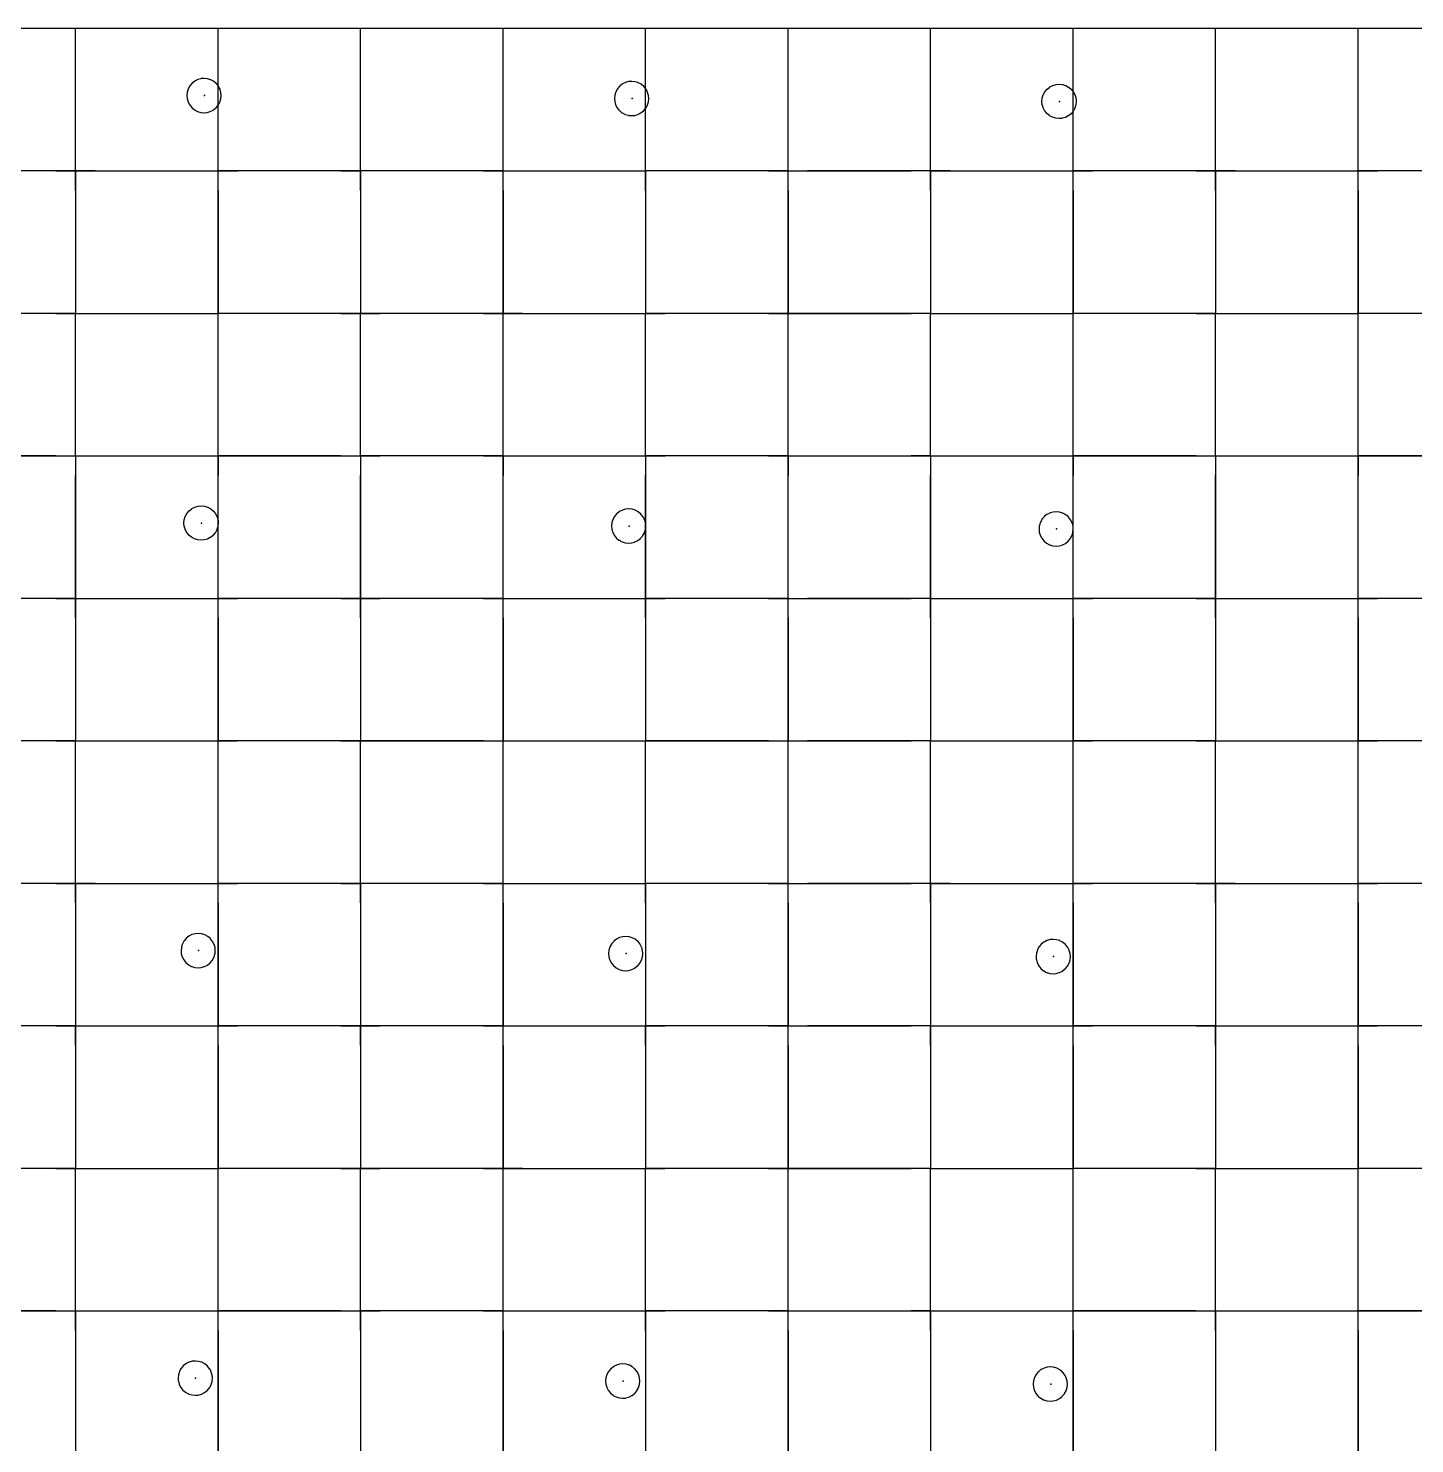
# Model space of a CAD drawing. Header units: metres. Extents: x 0 to 438, y -24 to 612.
# Drawn here: x 87 to 174.6, y 513.6 to 603 of the extents above; entities that cross this region are included whole.
import ezdxf

# ---------------------------------------------------------------- set-up
doc = ezdxf.new("R2010")
doc.units = ezdxf.units.M
doc.layers.add('LAYER_01_CUT', color=7, linetype='Continuous')
doc.layers.add('LAYER_04_GRID', color=7, linetype='Continuous')

msp = doc.modelspace()

# ---------------------------------------------------------------- linework, layer by layer
at = {"layer": 'LAYER_01_CUT'}
for points in [[(81, 603), (88.766, 603), (90, 603), (97.766, 603), (99, 603), (106.766, 603), (108, 603), (115.766, 603), (117, 603), (124.766, 603), (126, 603), (133.766, 603), (135, 603), (142.766, 603), (144, 603), (151.766, 603), (153, 603), (160.766, 603), (162, 603), (169.766, 603), (171, 603), (178.766, 603)], [(90, 595.234), (90, 603)], [(90, 601.766), (90, 603)], [(99, 595.234), (99, 603)], [(99, 601.766), (99, 603)], [(108, 595.234), (108, 603)], [(108, 601.766), (108, 603)], [(117, 595.234), (117, 603)], [(117, 601.766), (117, 603)], [(126, 595.234), (126, 603)], [(126, 601.766), (126, 603)], [(135, 595.234), (135, 603)], [(135, 601.766), (135, 603)], [(144, 595.234), (144, 603)], [(144, 601.766), (144, 603)], [(153, 595.234), (153, 603)], [(153, 601.766), (153, 603)], [(162, 595.234), (162, 603)], [(162, 601.766), (162, 603)], [(171, 595.234), (171, 603)], [(171, 601.766), (171, 603)], [(90, 594), (90, 601.766)], [(99, 594), (99, 601.766)], [(108, 594), (108, 601.766)], [(117, 594), (117, 601.766)], [(126, 594), (126, 601.766)], [(135, 594), (135, 601.766)], [(144, 594), (144, 601.766)], [(153, 594), (153, 601.766)], [(162, 594), (162, 601.766)], [(171, 594), (171, 601.766)], [(97.121, 599.172), (97.119, 599.164), (97.059, 598.968), (97.058, 598.96), (97.037, 598.761), (97.038, 598.753), (97.054, 598.567), (97.056, 598.559), (97.109, 598.367), (97.113, 598.359), (97.205, 598.174), (97.211, 598.167), (97.341, 598.001), (97.348, 597.995), (97.51, 597.859), (97.518, 597.855), (97.702, 597.755), (97.71, 597.752), (97.906, 597.692), (97.915, 597.691), (98.113, 597.67), (98.121, 597.671), (98.308, 597.687), (98.316, 597.689), (98.507, 597.742), (98.515, 597.746), (98.7, 597.838), (98.707, 597.844), (98.873, 597.974), (98.879, 597.981), (99.015, 598.143), (99.02, 598.151), (99.12, 598.335), (99.122, 598.343), (99.183, 598.539), (99.184, 598.548), (99.204, 598.746), (99.203, 598.754), (99.188, 598.941), (99.186, 598.949), (99.133, 599.141), (99.129, 599.148), (99.036, 599.333), (99.031, 599.34), (98.9, 599.506), (98.893, 599.512), (98.731, 599.649), (98.724, 599.653), (98.539, 599.753), (98.531, 599.755), (98.335, 599.816), (98.327, 599.817), (98.128, 599.837), (98.12, 599.836), (97.933, 599.821), (97.925, 599.819), (97.734, 599.766), (97.726, 599.762), (97.541, 599.669), (97.534, 599.664), (97.368, 599.533), (97.362, 599.526), (97.226, 599.364), (97.222, 599.357), (97.121, 599.172)], [(124.367, 599.346), (124.362, 599.34), (124.225, 599.178), (124.221, 599.17), (124.121, 598.986), (124.118, 598.978), (124.058, 598.782), (124.057, 598.773), (124.037, 598.575), (124.037, 598.567), (124.053, 598.38), (124.055, 598.372), (124.108, 598.18), (124.112, 598.173), (124.205, 597.988), (124.21, 597.981), (124.341, 597.815), (124.348, 597.809), (124.509, 597.672), (124.517, 597.668), (124.702, 597.568), (124.71, 597.566), (124.906, 597.505), (124.914, 597.504), (125.112, 597.484), (125.12, 597.485), (125.307, 597.5), (125.315, 597.502), (125.507, 597.555), (125.514, 597.559), (125.7, 597.652), (125.707, 597.657), (125.873, 597.788), (125.878, 597.795), (126.015, 597.957), (126.019, 597.964), (126.119, 598.149), (126.122, 598.157), (126.182, 598.353), (126.183, 598.361), (126.203, 598.56), (126.203, 598.568), (126.187, 598.754), (126.185, 598.762), (126.132, 598.954), (126.128, 598.962), (126.035, 599.147), (126.03, 599.154), (125.899, 599.32), (125.893, 599.326), (125.731, 599.462), (125.723, 599.466), (125.539, 599.566), (125.53, 599.569), (125.334, 599.629), (125.326, 599.63), (125.128, 599.651), (125.12, 599.65), (124.933, 599.634), (124.925, 599.632), (124.733, 599.579), (124.726, 599.575), (124.54, 599.483), (124.534, 599.477), (124.367, 599.346)], [(152.699, 597.465), (152.514, 597.373), (152.506, 597.369), (152.315, 597.316), (152.307, 597.314), (152.12, 597.298), (152.112, 597.297), (151.913, 597.318), (151.905, 597.319), (151.709, 597.379), (151.701, 597.382), (151.516, 597.482), (151.509, 597.486), (151.347, 597.622), (151.34, 597.628), (151.21, 597.794), (151.204, 597.801), (151.111, 597.986), (151.107, 597.994), (151.054, 598.186), (151.052, 598.194), (151.037, 598.381), (151.036, 598.388), (151.057, 598.587), (151.057, 598.595), (151.118, 598.791), (151.12, 598.799), (151.22, 598.984), (151.225, 598.991), (151.361, 599.153), (151.367, 599.16), (151.533, 599.291), (151.54, 599.296), (151.725, 599.389), (151.733, 599.393), (151.924, 599.446), (151.932, 599.448), (152.119, 599.463), (152.127, 599.464), (152.325, 599.444), (152.334, 599.443), (152.53, 599.383), (152.538, 599.38), (152.722, 599.28), (152.73, 599.276), (152.892, 599.139), (152.899, 599.133), (153.029, 598.967), (153.035, 598.96), (153.127, 598.775), (153.131, 598.768), (153.184, 598.576), (153.187, 598.568), (153.202, 598.381), (153.203, 598.373), (153.182, 598.175), (153.181, 598.167), (153.121, 597.97), (153.119, 597.962), (153.018, 597.778), (153.014, 597.77), (152.878, 597.608), (152.872, 597.602), (152.706, 597.471), (152.699, 597.465)], [(91.234, 594), (90, 594), (90, 595.234)], [(100.234, 585), (99, 585), (99, 586.234), (99, 594), (99, 595.234)], [(109.234, 594), (108, 594), (108, 595.234)], [(118.234, 585), (117, 585), (117, 586.234), (117, 594), (117, 595.234)], [(127.234, 594), (126, 594), (126, 595.234)], [(136.234, 585), (135, 585), (135, 586.234), (135, 594), (135, 595.234)], [(145.234, 594), (144, 594), (144, 595.234)], [(154.234, 585), (153, 585), (153, 586.234), (153, 594), (153, 595.234)], [(163.234, 594), (162, 594), (162, 595.234)], [(172.234, 585), (171, 585), (171, 586.234), (171, 594), (171, 595.234)], [(88.766, 594), (81, 594)], [(90, 594), (82.234, 594)], [(88.766, 594), (90, 594)], [(90, 592.766), (90, 594)], [(90, 594), (90, 586.234)], [(90, 594), (97.766, 594)], [(91.234, 594), (99, 594)], [(97.766, 594), (99, 594)], [(106.766, 594), (99, 594)], [(99, 592.766), (99, 594)], [(99, 594), (100.234, 594)], [(108, 594), (100.234, 594)], [(106.766, 594), (108, 594)], [(115.766, 594), (108, 594)], [(108, 592.766), (108, 594)], [(108, 594), (108, 586.234)], [(117, 594), (109.234, 594)], [(115.766, 594), (117, 594)], [(117, 592.766), (117, 594)], [(117, 594), (118.234, 594)], [(117, 594), (124.766, 594)], [(118.234, 594), (126, 594)], [(124.766, 594), (126, 594)], [(133.766, 594), (126, 594)], [(126, 592.766), (126, 594)], [(126, 594), (126, 586.234)], [(135, 594), (127.234, 594)], [(133.766, 594), (135, 594)], [(135, 592.766), (135, 594)], [(135, 594), (136.234, 594)], [(135, 594), (142.766, 594)], [(144, 594), (136.234, 594)], [(144, 594), (142.766, 594)], [(144, 592.766), (144, 594)], [(144, 594), (144, 586.234)], [(144, 594), (151.766, 594)], [(145.234, 594), (153, 594)], [(151.766, 594), (153, 594)], [(160.766, 594), (153, 594)], [(153, 592.766), (153, 594)], [(153, 594), (154.234, 594)], [(162, 594), (154.234, 594)], [(160.766, 594), (162, 594)], [(162, 592.766), (162, 594)], [(162, 594), (162, 586.234)], [(162, 594), (169.766, 594)], [(163.234, 594), (171, 594)], [(169.766, 594), (171, 594)], [(178.766, 594), (171, 594)], [(171, 592.766), (171, 594)], [(171, 594), (172.234, 594)], [(180, 594), (172.234, 594)], [(90, 592.766), (90, 585)], [(99, 592.766), (99, 585)], [(108, 592.766), (108, 585)], [(117, 592.766), (117, 585)], [(126, 592.766), (126, 585)], [(135, 592.766), (135, 585)], [(144, 592.766), (144, 585)], [(153, 592.766), (153, 585)], [(162, 592.766), (162, 585)], [(171, 592.766), (171, 585)], [(90, 586.234), (90, 585), (91.234, 585)], [(108, 586.234), (108, 585), (109.234, 585)], [(126, 586.234), (126, 585), (127.234, 585)], [(144, 586.234), (144, 585), (145.234, 585)], [(162, 586.234), (162, 585), (163.234, 585)], [(88.766, 585), (81, 585)], [(90, 585), (82.234, 585)], [(88.766, 585), (90, 585)], [(90, 577.234), (90, 585)], [(90, 583.766), (90, 585)], [(90, 585), (97.766, 585)], [(91.234, 585), (99, 585)], [(97.766, 585), (99, 585)], [(106.766, 585), (99, 585)], [(99, 577.234), (99, 585)], [(99, 583.766), (99, 585)], [(108, 585), (100.234, 585)], [(106.766, 585), (108, 585)], [(115.766, 585), (108, 585)], [(108, 577.234), (108, 585)], [(108, 583.766), (108, 585)], [(117, 585), (109.234, 585)], [(115.766, 585), (117, 585)], [(117, 577.234), (117, 585)], [(117, 583.766), (117, 585)], [(117, 585), (124.766, 585)], [(118.234, 585), (126, 585)], [(124.766, 585), (126, 585)], [(133.766, 585), (126, 585)], [(126, 577.234), (126, 585)], [(126, 583.766), (126, 585)], [(135, 585), (127.234, 585)], [(133.766, 585), (135, 585)], [(135, 577.234), (135, 585)], [(135, 583.766), (135, 585)], [(135, 585), (142.766, 585)], [(144, 585), (136.234, 585)], [(144, 585), (142.766, 585)], [(144, 577.234), (144, 585)], [(144, 583.766), (144, 585)], [(144, 585), (151.766, 585)], [(145.234, 585), (153, 585)], [(151.766, 585), (153, 585)], [(160.766, 585), (153, 585)], [(153, 577.234), (153, 585)], [(153, 583.766), (153, 585)], [(162, 585), (154.234, 585)], [(160.766, 585), (162, 585)], [(162, 577.234), (162, 585)], [(162, 583.766), (162, 585)], [(162, 585), (169.766, 585)], [(163.234, 585), (171, 585)], [(169.766, 585), (171, 585)], [(178.766, 585), (171, 585)], [(171, 577.234), (171, 585)], [(171, 583.766), (171, 585)], [(180, 585), (172.234, 585)], [(90, 576), (90, 583.766)], [(99, 576), (99, 583.766)], [(108, 576), (108, 583.766)], [(117, 576), (117, 583.766)], [(126, 576), (126, 583.766)], [(135, 576), (135, 583.766)], [(144, 576), (144, 583.766)], [(153, 576), (153, 583.766)], [(162, 576), (162, 583.766)], [(171, 576), (171, 583.766)], [(82.234, 576), (90, 576), (90, 577.234)], [(90, 568.234), (90, 567), (90, 559.234), (90, 558), (91.234, 558), (99, 558), (99, 559.234), (99, 567), (99, 568.234), (99, 576), (99, 577.234)], [(100.234, 576), (108, 576), (108, 577.234)], [(108, 568.234), (108, 567), (108, 559.234), (108, 558), (109.234, 558), (117, 558), (117, 559.234), (117, 567), (117, 568.234), (117, 576), (117, 577.234)], [(118.234, 576), (126, 576), (126, 577.234)], [(126, 568.234), (126, 567), (126, 559.234), (126, 558), (127.234, 558), (135, 558), (135, 559.234), (135, 567), (135, 568.234), (135, 576), (135, 577.234)], [(136.234, 576), (144, 576), (144, 577.234)], [(144, 568.234), (144, 567), (144, 559.234), (144, 558), (145.234, 558), (153, 558), (153, 559.234), (153, 567), (153, 568.234), (153, 576), (153, 577.234)], [(154.234, 576), (162, 576), (162, 577.234)], [(162, 568.234), (162, 567), (162, 559.234), (162, 558), (163.234, 558), (171, 558), (171, 559.234), (171, 567), (171, 568.234), (171, 576), (171, 577.234)], [(172.234, 576), (180, 576), (180, 577.234)], [(88.766, 576), (81, 576)], [(88.766, 576), (90, 576)], [(90, 576), (90, 568.234)], [(90, 576), (90, 574.766)], [(90, 576), (91.234, 576)], [(90, 576), (97.766, 576)], [(91.234, 576), (99, 576)], [(97.766, 576), (99, 576)], [(106.766, 576), (99, 576)], [(99, 576), (99, 574.766)], [(99, 576), (100.234, 576)], [(106.766, 576), (108, 576)], [(115.766, 576), (108, 576)], [(108, 576), (108, 568.234)], [(108, 576), (108, 574.766)], [(108, 576), (109.234, 576)], [(117, 576), (109.234, 576)], [(115.766, 576), (117, 576)], [(117, 576), (117, 574.766)], [(117, 576), (118.234, 576)], [(117, 576), (124.766, 576)], [(124.766, 576), (126, 576)], [(133.766, 576), (126, 576)], [(126, 576), (126, 568.234)], [(126, 576), (126, 574.766)], [(126, 576), (127.234, 576)], [(135, 576), (127.234, 576)], [(133.766, 576), (135, 576)], [(135, 576), (135, 574.766)], [(135, 576), (136.234, 576)], [(135, 576), (142.766, 576)], [(144, 576), (142.766, 576)], [(144, 576), (144, 568.234)], [(144, 576), (144, 574.766)], [(144, 576), (145.234, 576)], [(144, 576), (151.766, 576)], [(145.234, 576), (153, 576)], [(151.766, 576), (153, 576)], [(160.766, 576), (153, 576)], [(153, 576), (153, 574.766)], [(153, 576), (154.234, 576)], [(160.766, 576), (162, 576)], [(162, 576), (162, 568.234)], [(162, 576), (162, 574.766)], [(162, 576), (163.234, 576)], [(162, 576), (169.766, 576)], [(163.234, 576), (171, 576)], [(169.766, 576), (171, 576)], [(178.766, 576), (171, 576)], [(171, 576), (171, 574.766)], [(171, 576), (172.234, 576)], [(90, 567), (90, 574.766)], [(99, 567), (99, 574.766)], [(108, 567), (108, 574.766)], [(117, 567), (117, 574.766)], [(126, 567), (126, 574.766)], [(135, 567), (135, 574.766)], [(144, 567), (144, 574.766)], [(153, 567), (153, 574.766)], [(162, 567), (162, 574.766)], [(171, 567), (171, 574.766)], [(98.353, 572.754), (98.537, 572.653), (98.545, 572.649), (98.707, 572.513), (98.714, 572.507), (98.844, 572.341), (98.849, 572.334), (98.942, 572.149), (98.946, 572.141), (98.999, 571.95), (99.001, 571.942), (99.017, 571.755), (99.017, 571.747), (98.997, 571.548), (98.996, 571.54), (98.936, 571.344), (98.933, 571.336), (98.833, 571.151), (98.829, 571.144), (98.693, 570.982), (98.687, 570.975), (98.521, 570.844), (98.514, 570.839), (98.329, 570.746), (98.321, 570.742), (98.129, 570.689), (98.121, 570.687), (97.934, 570.672), (97.927, 570.671), (97.728, 570.692), (97.72, 570.692), (97.524, 570.753), (97.516, 570.755), (97.331, 570.855), (97.324, 570.86), (97.162, 570.996), (97.155, 571.002), (97.024, 571.168), (97.019, 571.175), (96.926, 571.36), (96.922, 571.368), (96.869, 571.559), (96.867, 571.567), (96.852, 571.754), (96.851, 571.762), (96.871, 571.96), (96.872, 571.969), (96.932, 572.165), (96.935, 572.173), (97.035, 572.357), (97.039, 572.365), (97.176, 572.527), (97.182, 572.534), (97.348, 572.664), (97.355, 572.67), (97.54, 572.762), (97.547, 572.766), (97.739, 572.819), (97.747, 572.821), (97.934, 572.837), (97.942, 572.838), (98.14, 572.817), (98.149, 572.816), (98.345, 572.756), (98.353, 572.754)], [(125.996, 571.354), (125.996, 571.362), (126.017, 571.56), (126.016, 571.568), (126.001, 571.755), (125.999, 571.763), (125.946, 571.955), (125.942, 571.962), (125.849, 572.147), (125.843, 572.154), (125.713, 572.321), (125.706, 572.326), (125.544, 572.463), (125.536, 572.467), (125.352, 572.567), (125.344, 572.57), (125.148, 572.63), (125.14, 572.631), (124.941, 572.651), (124.933, 572.651), (124.746, 572.635), (124.738, 572.633), (124.547, 572.58), (124.539, 572.576), (124.354, 572.483), (124.347, 572.478), (124.181, 572.347), (124.175, 572.34), (124.039, 572.179), (124.035, 572.171), (123.934, 571.986), (123.932, 571.978), (123.872, 571.782), (123.871, 571.774), (123.85, 571.575), (123.851, 571.568), (123.866, 571.381), (123.869, 571.373), (123.922, 571.181), (123.925, 571.173), (124.018, 570.988), (124.024, 570.981), (124.154, 570.815), (124.161, 570.81), (124.323, 570.673), (124.331, 570.669), (124.515, 570.569), (124.523, 570.566), (124.719, 570.506), (124.727, 570.505), (124.926, 570.485), (124.934, 570.485), (125.121, 570.501), (125.129, 570.503), (125.32, 570.556), (125.328, 570.56), (125.513, 570.653), (125.52, 570.658), (125.686, 570.789), (125.692, 570.795), (125.828, 570.957), (125.833, 570.965), (125.933, 571.149), (125.935, 571.158), (125.996, 571.354)], [(150.925, 570.987), (151.018, 570.802), (151.023, 570.795), (151.154, 570.629), (151.16, 570.623), (151.322, 570.487), (151.33, 570.482), (151.514, 570.382), (151.523, 570.38), (151.719, 570.319), (151.727, 570.319), (151.925, 570.298), (151.933, 570.299), (152.12, 570.314), (152.128, 570.317), (152.32, 570.37), (152.327, 570.373), (152.513, 570.466), (152.519, 570.472), (152.686, 570.602), (152.691, 570.609), (152.828, 570.771), (152.832, 570.778), (152.932, 570.963), (152.935, 570.971), (152.995, 571.167), (152.996, 571.175), (153.016, 571.374), (153.016, 571.382), (153, 571.569), (152.998, 571.577), (152.945, 571.768), (152.941, 571.776), (152.848, 571.961), (152.843, 571.968), (152.712, 572.134), (152.705, 572.14), (152.544, 572.276), (152.536, 572.28), (152.351, 572.381), (152.343, 572.383), (152.147, 572.443), (152.139, 572.444), (151.94, 572.465), (151.933, 572.464), (151.746, 572.449), (151.738, 572.446), (151.546, 572.393), (151.538, 572.389), (151.353, 572.297), (151.346, 572.291), (151.18, 572.161), (151.175, 572.154), (151.038, 571.992), (151.034, 571.984), (150.934, 571.8), (150.931, 571.792), (150.871, 571.596), (150.87, 571.587), (150.85, 571.389), (150.85, 571.381), (150.866, 571.194), (150.868, 571.186), (150.921, 570.995), (150.925, 570.987)], [(88.766, 567), (81, 567)], [(90, 567), (82.234, 567)], [(88.766, 567), (90, 567)], [(90, 565.766), (90, 567)], [(90, 567), (91.234, 567)], [(90, 567), (97.766, 567)], [(91.234, 567), (99, 567)], [(97.766, 567), (99, 567)], [(106.766, 567), (99, 567)], [(99, 565.766), (99, 567)], [(99, 567), (100.234, 567)], [(108, 567), (100.234, 567)], [(106.766, 567), (108, 567)], [(115.766, 567), (108, 567)], [(108, 565.766), (108, 567)], [(108, 567), (109.234, 567)], [(117, 567), (109.234, 567)], [(115.766, 567), (117, 567)], [(117, 565.766), (117, 567)], [(117, 567), (118.234, 567)], [(117, 567), (124.766, 567)], [(118.234, 567), (126, 567)], [(124.766, 567), (126, 567)], [(133.766, 567), (126, 567)], [(126, 565.766), (126, 567)], [(126, 567), (127.234, 567)], [(135, 567), (127.234, 567)], [(133.766, 567), (135, 567)], [(135, 565.766), (135, 567)], [(135, 567), (136.234, 567)], [(135, 567), (142.766, 567)], [(144, 567), (136.234, 567)], [(144, 567), (142.766, 567)], [(144, 565.766), (144, 567)], [(144, 567), (145.234, 567)], [(144, 567), (151.766, 567)], [(145.234, 567), (153, 567)], [(151.766, 567), (153, 567)], [(160.766, 567), (153, 567)], [(153, 565.766), (153, 567)], [(153, 567), (154.234, 567)], [(162, 567), (154.234, 567)], [(160.766, 567), (162, 567)], [(162, 565.766), (162, 567)], [(162, 567), (163.234, 567)], [(162, 567), (169.766, 567)], [(163.234, 567), (171, 567)], [(169.766, 567), (171, 567)], [(178.766, 567), (171, 567)], [(171, 565.766), (171, 567)], [(171, 567), (172.234, 567)], [(180, 567), (172.234, 567)], [(90, 565.766), (90, 558)], [(99, 565.766), (99, 558)], [(108, 565.766), (108, 558)], [(117, 565.766), (117, 558)], [(126, 565.766), (126, 558)], [(135, 565.766), (135, 558)], [(144, 565.766), (144, 558)], [(153, 565.766), (153, 558)], [(162, 565.766), (162, 558)], [(171, 565.766), (171, 558)], [(88.766, 558), (81, 558)], [(90, 558), (82.234, 558)], [(88.766, 558), (90, 558)], [(90, 550.234), (90, 558)], [(90, 556.766), (90, 558)], [(90, 558), (97.766, 558)], [(97.766, 558), (99, 558)], [(106.766, 558), (99, 558)], [(99, 550.234), (99, 558)], [(99, 556.766), (99, 558)], [(99, 558), (100.234, 558)], [(108, 558), (100.234, 558)], [(106.766, 558), (108, 558)], [(115.766, 558), (108, 558)], [(108, 550.234), (108, 558)], [(108, 556.766), (108, 558)], [(115.766, 558), (117, 558)], [(117, 550.234), (117, 558)], [(117, 556.766), (117, 558)], [(117, 558), (118.234, 558)], [(117, 558), (124.766, 558)], [(118.234, 558), (126, 558)], [(124.766, 558), (126, 558)], [(133.766, 558), (126, 558)], [(126, 550.234), (126, 558)], [(126, 556.766), (126, 558)], [(133.766, 558), (135, 558)], [(135, 550.234), (135, 558)], [(135, 556.766), (135, 558)], [(135, 558), (136.234, 558)], [(135, 558), (142.766, 558)], [(144, 558), (136.234, 558)], [(144, 558), (142.766, 558)], [(144, 550.234), (144, 558)], [(144, 556.766), (144, 558)], [(144, 558), (151.766, 558)], [(151.766, 558), (153, 558)], [(160.766, 558), (153, 558)], [(153, 550.234), (153, 558)], [(153, 556.766), (153, 558)], [(153, 558), (154.234, 558)], [(162, 558), (154.234, 558)], [(160.766, 558), (162, 558)], [(162, 550.234), (162, 558)], [(162, 556.766), (162, 558)], [(162, 558), (169.766, 558)], [(169.766, 558), (171, 558)], [(178.766, 558), (171, 558)], [(171, 550.234), (171, 558)], [(171, 556.766), (171, 558)], [(171, 558), (172.234, 558)], [(180, 558), (172.234, 558)], [(90, 549), (90, 556.766)], [(99, 549), (99, 556.766)], [(108, 549), (108, 556.766)], [(117, 549), (117, 556.766)], [(126, 549), (126, 556.766)], [(135, 549), (135, 556.766)], [(144, 549), (144, 556.766)], [(153, 549), (153, 556.766)], [(162, 549), (162, 556.766)], [(171, 549), (171, 556.766)], [(91.234, 549), (90, 549), (90, 550.234)], [(100.234, 531), (99, 531), (99, 532.234), (99, 540), (99, 541.234), (99, 549), (99, 550.234)], [(109.234, 549), (108, 549), (108, 550.234)], [(118.234, 531), (117, 531), (117, 532.234), (117, 540), (117, 541.234), (117, 549), (117, 550.234)], [(127.234, 549), (126, 549), (126, 550.234)], [(136.234, 531), (135, 531), (135, 532.234), (135, 540), (135, 541.234), (135, 549), (135, 550.234)], [(145.234, 549), (144, 549), (144, 550.234)], [(154.234, 531), (153, 531), (153, 532.234), (153, 540), (153, 541.234), (153, 549), (153, 550.234)], [(163.234, 549), (162, 549), (162, 550.234)], [(172.234, 531), (171, 531), (171, 532.234), (171, 540), (171, 541.234), (171, 549), (171, 550.234)], [(88.766, 549), (81, 549)], [(90, 549), (82.234, 549)], [(88.766, 549), (90, 549)], [(90, 547.766), (90, 549)], [(90, 549), (90, 541.234)], [(90, 549), (97.766, 549)], [(91.234, 549), (99, 549)], [(97.766, 549), (99, 549)], [(106.766, 549), (99, 549)], [(99, 547.766), (99, 549)], [(99, 549), (100.234, 549)], [(108, 549), (100.234, 549)], [(106.766, 549), (108, 549)], [(115.766, 549), (108, 549)], [(108, 547.766), (108, 549)], [(108, 549), (108, 541.234)], [(117, 549), (109.234, 549)], [(115.766, 549), (117, 549)], [(117, 547.766), (117, 549)], [(117, 549), (118.234, 549)], [(117, 549), (124.766, 549)], [(118.234, 549), (126, 549)], [(124.766, 549), (126, 549)], [(133.766, 549), (126, 549)], [(126, 547.766), (126, 549)], [(126, 549), (126, 541.234)], [(135, 549), (127.234, 549)], [(133.766, 549), (135, 549)], [(135, 547.766), (135, 549)], [(135, 549), (136.234, 549)], [(135, 549), (142.766, 549)], [(144, 549), (136.234, 549)], [(144, 549), (142.766, 549)], [(144, 547.766), (144, 549)], [(144, 549), (144, 541.234)], [(144, 549), (151.766, 549)], [(145.234, 549), (153, 549)], [(151.766, 549), (153, 549)], [(160.766, 549), (153, 549)], [(153, 547.766), (153, 549)], [(153, 549), (154.234, 549)], [(162, 549), (154.234, 549)], [(160.766, 549), (162, 549)], [(162, 547.766), (162, 549)], [(162, 549), (162, 541.234)], [(162, 549), (169.766, 549)], [(163.234, 549), (171, 549)], [(169.766, 549), (171, 549)], [(178.766, 549), (171, 549)], [(171, 547.766), (171, 549)], [(171, 549), (172.234, 549)], [(180, 549), (172.234, 549)], [(90, 547.766), (90, 540)], [(99, 547.766), (99, 540)], [(108, 547.766), (108, 540)], [(117, 547.766), (117, 540)], [(126, 547.766), (126, 540)], [(135, 547.766), (135, 540)], [(144, 547.766), (144, 540)], [(153, 547.766), (153, 540)], [(162, 547.766), (162, 540)], [(171, 547.766), (171, 540)], [(98.76, 545.142), (98.756, 545.149), (98.663, 545.335), (98.658, 545.341), (98.527, 545.508), (98.52, 545.513), (98.358, 545.65), (98.351, 545.654), (98.166, 545.754), (98.158, 545.757), (97.962, 545.817), (97.954, 545.818), (97.755, 545.838), (97.748, 545.838), (97.561, 545.822), (97.553, 545.82), (97.361, 545.767), (97.353, 545.763), (97.168, 545.67), (97.161, 545.665), (96.995, 545.534), (96.989, 545.528), (96.853, 545.366), (96.849, 545.358), (96.748, 545.174), (96.746, 545.165), (96.686, 544.969), (96.685, 544.961), (96.665, 544.763), (96.665, 544.755), (96.681, 544.568), (96.683, 544.56), (96.736, 544.368), (96.74, 544.361), (96.832, 544.175), (96.838, 544.169), (96.968, 544.002), (96.975, 543.997), (97.137, 543.86), (97.145, 543.856), (97.329, 543.756), (97.337, 543.753), (97.533, 543.693), (97.542, 543.692), (97.74, 543.672), (97.748, 543.672), (97.935, 543.688), (97.943, 543.69), (98.134, 543.743), (98.142, 543.747), (98.327, 543.84), (98.334, 543.845), (98.5, 543.976), (98.506, 543.983), (98.643, 544.144), (98.647, 544.152), (98.747, 544.336), (98.75, 544.345), (98.81, 544.541), (98.811, 544.549), (98.831, 544.748), (98.83, 544.755), (98.815, 544.942), (98.813, 544.95), (98.76, 545.142)], [(123.748, 544.987), (123.745, 544.979), (123.685, 544.783), (123.684, 544.775), (123.664, 544.576), (123.665, 544.568), (123.68, 544.381), (123.682, 544.373), (123.735, 544.182), (123.739, 544.174), (123.832, 543.989), (123.837, 543.982), (123.968, 543.816), (123.975, 543.81), (124.137, 543.674), (124.144, 543.67), (124.329, 543.569), (124.337, 543.567), (124.533, 543.507), (124.541, 543.506), (124.74, 543.485), (124.747, 543.486), (124.934, 543.501), (124.942, 543.504), (125.134, 543.557), (125.142, 543.561), (125.327, 543.653), (125.334, 543.659), (125.5, 543.789), (125.505, 543.796), (125.642, 543.958), (125.646, 543.966), (125.746, 544.15), (125.749, 544.158), (125.809, 544.354), (125.81, 544.363), (125.83, 544.561), (125.83, 544.569), (125.814, 544.756), (125.812, 544.764), (125.759, 544.955), (125.755, 544.963), (125.662, 545.148), (125.657, 545.155), (125.526, 545.321), (125.52, 545.327), (125.358, 545.463), (125.35, 545.468), (125.166, 545.568), (125.157, 545.57), (124.961, 545.631), (124.953, 545.631), (124.755, 545.652), (124.747, 545.651), (124.56, 545.636), (124.552, 545.633), (124.36, 545.58), (124.353, 545.577), (124.168, 545.484), (124.161, 545.478), (123.994, 545.348), (123.989, 545.341), (123.852, 545.179), (123.848, 545.172), (123.748, 544.987)], [(151.739, 543.299), (151.747, 543.299), (151.934, 543.315), (151.942, 543.317), (152.133, 543.37), (152.141, 543.374), (152.326, 543.467), (152.333, 543.472), (152.499, 543.603), (152.505, 543.61), (152.641, 543.771), (152.645, 543.779), (152.746, 543.964), (152.748, 543.972), (152.808, 544.168), (152.809, 544.176), (152.83, 544.375), (152.829, 544.382), (152.814, 544.569), (152.811, 544.577), (152.758, 544.769), (152.755, 544.777), (152.662, 544.962), (152.656, 544.969), (152.526, 545.135), (152.519, 545.14), (152.357, 545.277), (152.349, 545.281), (152.165, 545.381), (152.157, 545.384), (151.961, 545.444), (151.953, 545.445), (151.754, 545.465), (151.746, 545.465), (151.559, 545.449), (151.551, 545.447), (151.36, 545.394), (151.352, 545.39), (151.167, 545.297), (151.16, 545.292), (150.994, 545.161), (150.988, 545.155), (150.852, 544.993), (150.848, 544.985), (150.747, 544.801), (150.745, 544.792), (150.684, 544.596), (150.684, 544.588), (150.663, 544.39), (150.664, 544.382), (150.679, 544.195), (150.682, 544.187), (150.735, 543.995), (150.738, 543.988), (150.831, 543.803), (150.837, 543.796), (150.967, 543.629), (150.974, 543.624), (151.136, 543.487), (151.144, 543.483), (151.328, 543.383), (151.336, 543.38), (151.532, 543.32), (151.54, 543.319), (151.739, 543.299)], [(90, 541.234), (90, 540), (90, 532.234), (90, 531), (91.234, 531)], [(108, 541.234), (108, 540), (108, 532.234), (108, 531), (109.234, 531)], [(126, 541.234), (126, 540), (126, 532.234), (126, 531), (127.234, 531)], [(144, 541.234), (144, 540), (144, 532.234), (144, 531), (145.234, 531)], [(162, 541.234), (162, 540), (162, 532.234), (162, 531), (163.234, 531)], [(88.766, 540), (81, 540)], [(90, 540), (82.234, 540)], [(88.766, 540), (90, 540)], [(90, 538.766), (90, 540)], [(90, 540), (91.234, 540)], [(90, 540), (97.766, 540)], [(91.234, 540), (99, 540)], [(97.766, 540), (99, 540)], [(106.766, 540), (99, 540)], [(99, 538.766), (99, 540)], [(99, 540), (100.234, 540)], [(108, 540), (100.234, 540)], [(106.766, 540), (108, 540)], [(115.766, 540), (108, 540)], [(108, 538.766), (108, 540)], [(108, 540), (109.234, 540)], [(117, 540), (109.234, 540)], [(115.766, 540), (117, 540)], [(117, 538.766), (117, 540)], [(117, 540), (118.234, 540)], [(117, 540), (124.766, 540)], [(118.234, 540), (126, 540)], [(124.766, 540), (126, 540)], [(133.766, 540), (126, 540)], [(126, 538.766), (126, 540)], [(126, 540), (127.234, 540)], [(135, 540), (127.234, 540)], [(133.766, 540), (135, 540)], [(135, 538.766), (135, 540)], [(135, 540), (136.234, 540)], [(135, 540), (142.766, 540)], [(144, 540), (136.234, 540)], [(144, 540), (142.766, 540)], [(144, 538.766), (144, 540)], [(144, 540), (145.234, 540)], [(144, 540), (151.766, 540)], [(145.234, 540), (153, 540)], [(151.766, 540), (153, 540)], [(160.766, 540), (153, 540)], [(153, 538.766), (153, 540)], [(153, 540), (154.234, 540)], [(162, 540), (154.234, 540)], [(160.766, 540), (162, 540)], [(162, 538.766), (162, 540)], [(162, 540), (163.234, 540)], [(162, 540), (169.766, 540)], [(163.234, 540), (171, 540)], [(169.766, 540), (171, 540)], [(178.766, 540), (171, 540)], [(171, 538.766), (171, 540)], [(171, 540), (172.234, 540)], [(180, 540), (172.234, 540)], [(90, 538.766), (90, 531)], [(99, 538.766), (99, 531)], [(108, 538.766), (108, 531)], [(117, 538.766), (117, 531)], [(126, 538.766), (126, 531)], [(135, 538.766), (135, 531)], [(144, 538.766), (144, 531)], [(153, 538.766), (153, 531)], [(162, 538.766), (162, 531)], [(171, 538.766), (171, 531)], [(88.766, 531), (81, 531)], [(90, 531), (82.234, 531)], [(88.766, 531), (90, 531)], [(90, 523.234), (90, 531)], [(90, 529.766), (90, 531)], [(90, 531), (97.766, 531)], [(91.234, 531), (99, 531)], [(97.766, 531), (99, 531)], [(106.766, 531), (99, 531)], [(99, 523.234), (99, 531)], [(99, 529.766), (99, 531)], [(108, 531), (100.234, 531)], [(106.766, 531), (108, 531)], [(115.766, 531), (108, 531)], [(108, 523.234), (108, 531)], [(108, 529.766), (108, 531)], [(117, 531), (109.234, 531)], [(115.766, 531), (117, 531)], [(117, 523.234), (117, 531)], [(117, 529.766), (117, 531)], [(117, 531), (124.766, 531)], [(118.234, 531), (126, 531)], [(124.766, 531), (126, 531)], [(133.766, 531), (126, 531)], [(126, 523.234), (126, 531)], [(126, 529.766), (126, 531)], [(135, 531), (127.234, 531)], [(133.766, 531), (135, 531)], [(135, 523.234), (135, 531)], [(135, 529.766), (135, 531)], [(135, 531), (142.766, 531)], [(144, 531), (136.234, 531)], [(144, 531), (142.766, 531)], [(144, 523.234), (144, 531)], [(144, 529.766), (144, 531)], [(144, 531), (151.766, 531)], [(145.234, 531), (153, 531)], [(151.766, 531), (153, 531)], [(160.766, 531), (153, 531)], [(153, 523.234), (153, 531)], [(153, 529.766), (153, 531)], [(162, 531), (154.234, 531)], [(160.766, 531), (162, 531)], [(162, 523.234), (162, 531)], [(162, 529.766), (162, 531)], [(162, 531), (169.766, 531)], [(163.234, 531), (171, 531)], [(169.766, 531), (171, 531)], [(178.766, 531), (171, 531)], [(171, 523.234), (171, 531)], [(171, 529.766), (171, 531)], [(180, 531), (172.234, 531)], [(90, 522), (90, 529.766)], [(99, 522), (99, 529.766)], [(108, 522), (108, 529.766)], [(117, 522), (117, 529.766)], [(126, 522), (126, 529.766)], [(135, 522), (135, 529.766)], [(144, 522), (144, 529.766)], [(153, 522), (153, 529.766)], [(162, 522), (162, 529.766)], [(171, 522), (171, 529.766)], [(82.234, 522), (90, 522), (90, 523.234)], [(90, 514.234), (90, 513), (91.234, 513), (99, 513), (99, 514.234), (99, 522), (99, 523.234)], [(100.234, 522), (108, 522), (108, 523.234)], [(108, 514.234), (108, 513), (109.234, 513), (117, 513), (117, 514.234), (117, 522), (117, 523.234)], [(118.234, 522), (126, 522), (126, 523.234)], [(126, 514.234), (126, 513), (127.234, 513), (135, 513), (135, 514.234), (135, 522), (135, 523.234)], [(136.234, 522), (144, 522), (144, 523.234)], [(144, 514.234), (144, 513), (145.234, 513), (153, 513), (153, 514.234), (153, 522), (153, 523.234)], [(154.234, 522), (162, 522), (162, 523.234)], [(162, 514.234), (162, 513), (163.234, 513), (171, 513), (171, 514.234), (171, 522), (171, 523.234)], [(172.234, 522), (180, 522), (180, 523.234)], [(88.766, 522), (81, 522)], [(88.766, 522), (90, 522)], [(90, 520.766), (90, 522)], [(90, 522), (90, 514.234)], [(90, 522), (91.234, 522)], [(90, 522), (97.766, 522)], [(91.234, 522), (99, 522)], [(97.766, 522), (99, 522)], [(106.766, 522), (99, 522)], [(99, 520.766), (99, 522)], [(99, 522), (100.234, 522)], [(106.766, 522), (108, 522)], [(115.766, 522), (108, 522)], [(108, 520.766), (108, 522)], [(108, 522), (108, 514.234)], [(108, 522), (109.234, 522)], [(117, 522), (109.234, 522)], [(115.766, 522), (117, 522)], [(117, 520.766), (117, 522)], [(117, 522), (118.234, 522)], [(117, 522), (124.766, 522)], [(124.766, 522), (126, 522)], [(133.766, 522), (126, 522)], [(126, 520.766), (126, 522)], [(126, 522), (126, 514.234)], [(126, 522), (127.234, 522)], [(135, 522), (127.234, 522)], [(133.766, 522), (135, 522)], [(135, 520.766), (135, 522)], [(135, 522), (136.234, 522)], [(135, 522), (142.766, 522)], [(144, 522), (142.766, 522)], [(144, 520.766), (144, 522)], [(144, 522), (144, 514.234)], [(144, 522), (145.234, 522)], [(144, 522), (151.766, 522)], [(145.234, 522), (153, 522)], [(151.766, 522), (153, 522)], [(160.766, 522), (153, 522)], [(153, 520.766), (153, 522)], [(153, 522), (154.234, 522)], [(160.766, 522), (162, 522)], [(162, 520.766), (162, 522)], [(162, 522), (162, 514.234)], [(162, 522), (163.234, 522)], [(162, 522), (169.766, 522)], [(163.234, 522), (171, 522)], [(169.766, 522), (171, 522)], [(178.766, 522), (171, 522)], [(171, 520.766), (171, 522)], [(171, 522), (172.234, 522)], [(90, 520.766), (90, 513)], [(99, 520.766), (99, 513)], [(108, 520.766), (108, 513)], [(117, 520.766), (117, 513)], [(126, 520.766), (126, 513)], [(135, 520.766), (135, 513)], [(144, 520.766), (144, 513)], [(153, 520.766), (153, 513)], [(162, 520.766), (162, 513)], [(171, 520.766), (171, 513)], [(97.749, 516.689), (97.757, 516.691), (97.948, 516.744), (97.956, 516.748), (98.141, 516.84), (98.148, 516.846), (98.314, 516.976), (98.32, 516.983), (98.456, 517.145), (98.46, 517.153), (98.561, 517.337), (98.563, 517.345), (98.623, 517.541), (98.624, 517.55), (98.645, 517.748), (98.644, 517.756), (98.628, 517.943), (98.626, 517.951), (98.573, 518.142), (98.569, 518.15), (98.477, 518.335), (98.471, 518.342), (98.341, 518.508), (98.334, 518.514), (98.172, 518.651), (98.164, 518.655), (97.98, 518.755), (97.972, 518.757), (97.776, 518.818), (97.767, 518.818), (97.569, 518.839), (97.561, 518.838), (97.374, 518.823), (97.366, 518.821), (97.175, 518.768), (97.167, 518.764), (96.982, 518.671), (96.975, 518.666), (96.809, 518.535), (96.803, 518.528), (96.667, 518.366), (96.662, 518.359), (96.562, 518.174), (96.56, 518.166), (96.499, 517.97), (96.498, 517.962), (96.478, 517.763), (96.479, 517.755), (96.494, 517.568), (96.496, 517.56), (96.549, 517.369), (96.553, 517.361), (96.646, 517.176), (96.651, 517.169), (96.782, 517.003), (96.789, 516.997), (96.951, 516.861), (96.958, 516.857), (97.143, 516.756), (97.151, 516.754), (97.347, 516.694), (97.355, 516.693), (97.554, 516.672), (97.562, 516.673), (97.749, 516.689)], [(123.95, 516.674), (123.958, 516.67), (124.142, 516.57), (124.15, 516.567), (124.346, 516.507), (124.355, 516.506), (124.553, 516.486), (124.561, 516.487), (124.748, 516.502), (124.756, 516.504), (124.947, 516.557), (124.955, 516.561), (125.14, 516.654), (125.147, 516.659), (125.313, 516.79), (125.319, 516.797), (125.455, 516.959), (125.46, 516.966), (125.56, 517.151), (125.562, 517.159), (125.623, 517.355), (125.624, 517.363), (125.644, 517.562), (125.643, 517.569), (125.628, 517.756), (125.626, 517.764), (125.573, 517.956), (125.569, 517.964), (125.476, 518.149), (125.471, 518.156), (125.34, 518.322), (125.333, 518.328), (125.171, 518.464), (125.164, 518.468), (124.979, 518.568), (124.971, 518.571), (124.775, 518.631), (124.767, 518.632), (124.568, 518.653), (124.56, 518.652), (124.373, 518.636), (124.365, 518.634), (124.174, 518.581), (124.166, 518.577), (123.981, 518.485), (123.974, 518.479), (123.808, 518.348), (123.802, 518.342), (123.666, 518.18), (123.662, 518.172), (123.561, 517.988), (123.559, 517.98), (123.499, 517.783), (123.498, 517.775), (123.477, 517.577), (123.478, 517.569), (123.494, 517.382), (123.496, 517.374), (123.549, 517.182), (123.553, 517.175), (123.645, 516.99), (123.651, 516.983), (123.781, 516.817), (123.788, 516.811), (123.95, 516.674)], [(150.974, 518.293), (150.807, 518.162), (150.802, 518.155), (150.665, 517.993), (150.661, 517.986), (150.561, 517.801), (150.558, 517.793), (150.498, 517.597), (150.497, 517.589), (150.477, 517.39), (150.477, 517.382), (150.493, 517.196), (150.495, 517.188), (150.548, 516.996), (150.552, 516.988), (150.645, 516.803), (150.65, 516.796), (150.781, 516.63), (150.787, 516.624), (150.949, 516.488), (150.957, 516.484), (151.142, 516.384), (151.15, 516.381), (151.346, 516.321), (151.354, 516.32), (151.552, 516.299), (151.56, 516.3), (151.747, 516.316), (151.755, 516.318), (151.947, 516.371), (151.954, 516.375), (152.14, 516.467), (152.147, 516.473), (152.313, 516.604), (152.318, 516.61), (152.455, 516.772), (152.459, 516.78), (152.559, 516.964), (152.562, 516.972), (152.622, 517.168), (152.623, 517.177), (152.643, 517.375), (152.643, 517.383), (152.627, 517.57), (152.625, 517.578), (152.572, 517.77), (152.568, 517.777), (152.475, 517.962), (152.47, 517.969), (152.339, 518.135), (152.333, 518.141), (152.171, 518.278), (152.163, 518.282), (151.978, 518.382), (151.97, 518.384), (151.774, 518.445), (151.766, 518.446), (151.568, 518.466), (151.56, 518.465), (151.373, 518.45), (151.365, 518.448), (151.173, 518.395), (151.166, 518.391), (150.98, 518.298), (150.974, 518.293)]]:
    msp.add_lwpolyline(points, dxfattribs=at)
at = {"layer": 'LAYER_04_GRID'}
for p in [(98.148, 598.754), (125.147, 598.567), (152.146, 598.381), (97.961, 571.754), (124.961, 571.568), (151.96, 571.381), (97.775, 544.755), (124.774, 544.568), (151.773, 544.382), (97.588, 517.755), (124.588, 517.569), (151.587, 517.383)]:
    msp.add_point(p, dxfattribs=at)

doc.saveas('drawing.dxf')
